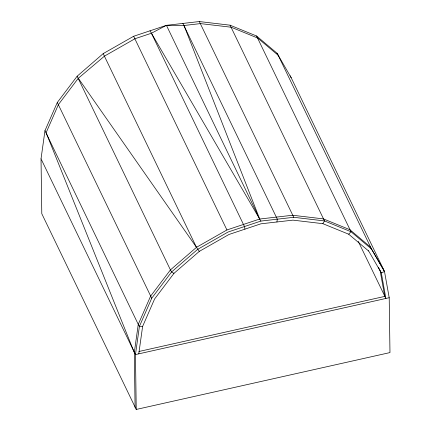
<?xml version="1.0" encoding="UTF-8"?>
<svg xmlns="http://www.w3.org/2000/svg" width="431" height="431" viewBox="0 0 431 431"><rect width="100%" height="100%" fill="white"/><g stroke="black" fill="none" stroke-linecap="round" stroke-linejoin="round"><path stroke-width="0.65" d="M41.026 158.834L44.969 130.674L57.291 102.492L77.149 76.212L103.192 53.622L133.648 36.269L166.431 25.327L199.321 21.55L230.068 25.187L256.574 35.999L277.041 53.239L291.216 77.795L384.506 271.487L389.209 297.713L389.974 352.58L136.228 409.45L41.791 213.706L41.026 158.834L135.463 354.584L136.228 409.45M135.081 407.397L134.316 352.531L138.259 324.365L150.581 296.183L170.439 269.903L196.482 247.319L226.932 229.965L259.721 219.023L292.606 215.247L323.352 218.883L349.864 229.691L370.331 246.936L383.358 269.434L383.595 270.743M138.771 353.84L142.613 326.412L154.61 298.963L173.952 273.373L199.316 251.375L228.974 234.475L260.906 223.818L292.935 220.139L322.878 223.684L348.695 234.211L368.629 251.004M276.917 221.981L277.311 219.185L182.879 23.441M358.22 241.322L385.896 298.457L381.316 272.915L384.506 271.487L371.479 248.989L351.012 231.743L324.5 220.936L293.753 217.294L260.868 221.076L228.08 232.018L197.624 249.371L171.581 271.956L151.723 298.236L139.402 326.418L135.463 354.584L389.209 297.713M322.878 223.684L324.5 220.936L230.068 25.187M371.479 248.989L278.189 55.292L257.722 38.052L231.215 27.239L200.469 23.603L184.021 25.494L166.431 25.327L151.405 33.241L135.011 38.709L104.555 56.068L78.297 78.264L58.438 104.544L46.117 132.726L134.316 352.531M348.695 234.211L351.012 231.743L256.574 35.999M138.938 351.491L384.748 296.404L380.169 270.862L378.418 267.225M142.613 326.412L139.402 326.418L138.259 324.365L44.969 130.674M173.952 273.373L171.581 271.956L170.439 269.903L77.149 76.212M199.316 251.375L196.482 247.319L103.192 53.622M78.297 78.264L196.482 247.319M150.036 30.8L260.868 221.076M368.483 250.68L381.316 272.915L380.169 270.862M290.068 75.743L291.216 77.795M277.041 53.239L278.189 55.292M199.321 21.55L293.753 217.294M133.648 36.269L226.932 229.965M57.291 102.492L151.723 298.236M166.431 25.327L259.721 219.023L184.021 25.494M151.405 33.241L244.474 226.544L244.937 229.147"/></g></svg>
